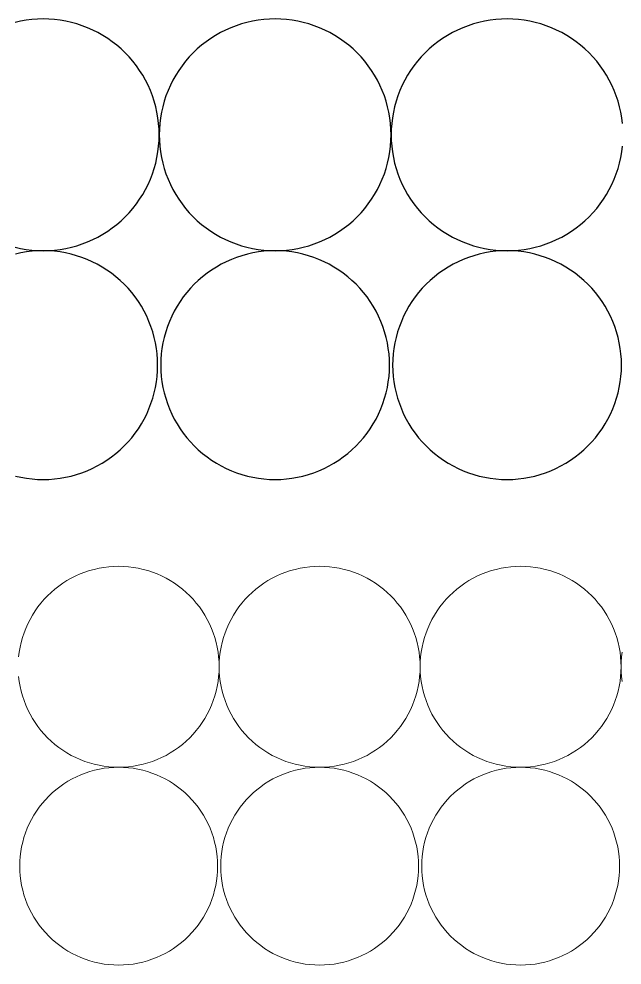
# Model space of a CAD drawing. Header units: millimetres. Extents: x 288 to 851, y 399 to 473.
# Drawn here: x 736.7 to 775.7, y 398.8 to 460.1 of the extents above; entities that cross this region are included whole.
import ezdxf

# ---------------------------------------------------------------- set-up
doc = ezdxf.new("R2010")
doc.units = ezdxf.units.MM
doc.layers.add('TOP_Full_CutOut_90', color=7, linetype='Continuous')
doc.layers.add('TOP_Full_CutOut_90_1', color=7, linetype='Continuous', lineweight=18)

msp = doc.modelspace()

# ---------------------------------------------------------------- linework, layer by layer
at = {"layer": 'TOP_Full_CutOut_90'}
for points in [[(736.457437, 445.288185), (736.816611, 445.20753), (737.17931, 445.144596), (737.54466, 445.099534), (737.911781, 445.072454), (738.279789, 445.06342), (738.647796, 445.072454), (739.014917, 445.099534), (739.380267, 445.144596), (739.742966, 445.20753), (740.10214, 445.288185), (740.456924, 445.386367), (740.806463, 445.501839), (741.149914, 445.634323), (741.486452, 445.7835), (741.815264, 445.94901), (742.135559, 446.130455), (742.446565, 446.327398), (742.747533, 446.539363), (743.037738, 446.765841), (743.316481, 447.006286), (743.583089, 447.260119), (743.836922, 447.526727), (744.077367, 447.80547), (744.303845, 448.095675), (744.515811, 448.396643), (744.712753, 448.707649), (744.894198, 449.027944), (745.059708, 449.356756), (745.208885, 449.693294), (745.341369, 450.036746), (745.456841, 450.386285), (745.555023, 450.741068), (745.635678, 451.100242), (745.698612, 451.462941), (745.743674, 451.828291), (745.770755, 452.195412), (745.779789, 452.56342), (745.770755, 452.931427), (745.743674, 453.298548), (745.698612, 453.663898), (745.635678, 454.026597), (745.555023, 454.385771), (745.456841, 454.740555), (745.341369, 455.090094), (745.208885, 455.433545), (745.059708, 455.770083), (744.894198, 456.098895), (744.712753, 456.41919), (744.515811, 456.730196), (744.303845, 457.031164), (744.077367, 457.321369), (743.836922, 457.600112), (743.583089, 457.86672), (743.316481, 458.120553), (743.037738, 458.360998), (742.747533, 458.587476), (742.446565, 458.799442), (742.135559, 458.996384), (741.815264, 459.177829), (741.486452, 459.343339), (741.149914, 459.492516), (740.806463, 459.625), (740.456924, 459.740472), (740.10214, 459.838654), (739.742966, 459.919309), (739.380267, 459.982243), (739.014917, 460.027305), (738.647796, 460.054386), (738.279789, 460.06342), (737.911781, 460.054386), (737.54466, 460.027305), (737.17931, 459.982243), (736.816611, 459.919309), (736.457437, 459.838654)], [(775.743674, 453.298548), (775.698612, 453.663898), (775.635678, 454.026597), (775.555023, 454.385771), (775.456841, 454.740555), (775.341369, 455.090094), (775.208885, 455.433545), (775.059708, 455.770083), (774.894198, 456.098895), (774.712753, 456.41919), (774.515811, 456.730196), (774.303845, 457.031164), (774.077367, 457.321369), (773.836922, 457.600112), (773.583089, 457.86672), (773.316481, 458.120553), (773.037738, 458.360998), (772.747533, 458.587476), (772.446565, 458.799442), (772.135559, 458.996384), (771.815264, 459.177829), (771.486452, 459.343339), (771.149914, 459.492516), (770.806463, 459.625), (770.456924, 459.740472), (770.10214, 459.838654), (769.742966, 459.919309), (769.380267, 459.982243), (769.014917, 460.027305), (768.647796, 460.054386), (768.279789, 460.06342), (767.911781, 460.054386), (767.54466, 460.027305), (767.17931, 459.982243), (766.816611, 459.919309), (766.457437, 459.838654), (766.102654, 459.740472), (765.753115, 459.625), (765.409663, 459.492516), (765.073125, 459.343339), (764.744313, 459.177829), (764.424018, 458.996384), (764.113012, 458.799442), (763.812044, 458.587476), (763.521839, 458.360998), (763.243096, 458.120553), (762.976488, 457.86672), (762.722655, 457.600112), (762.48221, 457.321369), (762.255732, 457.031164), (762.043767, 456.730196), (761.846824, 456.41919), (761.665379, 456.098895), (761.499869, 455.770083), (761.350692, 455.433545), (761.218208, 455.090094), (761.102736, 454.740555), (761.004554, 454.385771), (760.923899, 454.026597), (760.860965, 453.663898), (760.815903, 453.298548), (760.788823, 452.931427), (760.779789, 452.56342), (760.788823, 452.195412), (760.815903, 451.828291), (760.860965, 451.462941), (760.923899, 451.100242), (761.004554, 450.741068), (761.102736, 450.386285), (761.218208, 450.036746), (761.350692, 449.693294), (761.499869, 449.356756), (761.665379, 449.027944), (761.846824, 448.707649), (762.043767, 448.396643), (762.255732, 448.095675), (762.48221, 447.80547), (762.722655, 447.526727), (762.976488, 447.260119), (763.243096, 447.006286), (763.521839, 446.765841), (763.812044, 446.539363), (764.113012, 446.327398), (764.424018, 446.130455), (764.744313, 445.94901), (765.073125, 445.7835), (765.409663, 445.634323), (765.753115, 445.501839), (766.102654, 445.386367), (766.457437, 445.288185), (766.816611, 445.20753), (767.17931, 445.144596), (767.54466, 445.099534), (767.911781, 445.072454), (768.279789, 445.06342), (768.647796, 445.072454), (769.014917, 445.099534), (769.380267, 445.144596), (769.742966, 445.20753), (770.10214, 445.288185), (770.456924, 445.386367), (770.806463, 445.501839), (771.149914, 445.634323), (771.486452, 445.7835), (771.815264, 445.94901), (772.135559, 446.130455), (772.446565, 446.327398), (772.747533, 446.539363), (773.037738, 446.765841), (773.316481, 447.006286), (773.583089, 447.260119), (773.836922, 447.526727), (774.077367, 447.80547), (774.303845, 448.095675), (774.515811, 448.396643), (774.712753, 448.707649), (774.894198, 449.027944), (775.059708, 449.356756), (775.208885, 449.693294), (775.341369, 450.036746), (775.456841, 450.386285), (775.555023, 450.741068), (775.635678, 451.100242), (775.698612, 451.462941), (775.743674, 451.828291)], [(736.481735, 430.485188), (736.83612, 430.405609), (737.193983, 430.343513), (737.554462, 430.299053), (737.916688, 430.272333), (738.279789, 430.26342), (738.642889, 430.272333), (739.005115, 430.299053), (739.365594, 430.343513), (739.723457, 430.405609), (740.077842, 430.485188), (740.427895, 430.582061), (740.772774, 430.695994), (741.111646, 430.826711), (741.443696, 430.973899), (741.768124, 431.137202), (742.084149, 431.316228), (742.391008, 431.510544), (742.687963, 431.719684), (742.974299, 431.943142), (743.249325, 432.180381), (743.512379, 432.430829), (743.762827, 432.693883), (744.000066, 432.968909), (744.223524, 433.255245), (744.432664, 433.5522), (744.62698, 433.859059), (744.806006, 434.175084), (744.969309, 434.499512), (745.116497, 434.831562), (745.247215, 435.170435), (745.361147, 435.515313), (745.45802, 435.865366), (745.5376, 436.219751), (745.599695, 436.577614), (745.644156, 436.938093), (745.670875, 437.300319), (745.679789, 437.66342), (745.670875, 438.02652), (745.644156, 438.388746), (745.599695, 438.749225), (745.5376, 439.107088), (745.45802, 439.461473), (745.361147, 439.811526), (745.247215, 440.156405), (745.116497, 440.495277), (744.969309, 440.827327), (744.806006, 441.151755), (744.62698, 441.46778), (744.432664, 441.774639), (744.223524, 442.071594), (744.000066, 442.35793), (743.762827, 442.632956), (743.512379, 442.89601), (743.249325, 443.146458), (742.974299, 443.383697), (742.687963, 443.607155), (742.391008, 443.816295), (742.084149, 444.010611), (741.768124, 444.189637), (741.443696, 444.35294), (741.111646, 444.500128), (740.772774, 444.630846), (740.427895, 444.744778), (740.077842, 444.841651), (739.723457, 444.921231), (739.365594, 444.983326), (739.005115, 445.027787), (738.642889, 445.054506), (738.279789, 445.06342), (737.916688, 445.054506), (737.554462, 445.027787), (737.193983, 444.983326), (736.83612, 444.921231), (736.481735, 444.841651)]]:
    msp.add_lwpolyline(points, dxfattribs=at)
for points in [[(760.770755, 452.931427), (760.743674, 453.298548), (760.698612, 453.663898), (760.635678, 454.026597), (760.555023, 454.385771), (760.456841, 454.740555), (760.341369, 455.090094), (760.208885, 455.433545), (760.059708, 455.770083), (759.894198, 456.098895), (759.712753, 456.41919), (759.515811, 456.730196), (759.303845, 457.031164), (759.077367, 457.321369), (758.836922, 457.600112), (758.583089, 457.86672), (758.316481, 458.120553), (758.037738, 458.360998), (757.747533, 458.587476), (757.446565, 458.799442), (757.135559, 458.996384), (756.815264, 459.177829), (756.486452, 459.343339), (756.149914, 459.492516), (755.806463, 459.625), (755.456924, 459.740472), (755.10214, 459.838654), (754.742966, 459.919309), (754.380267, 459.982243), (754.014917, 460.027305), (753.647796, 460.054386), (753.279789, 460.06342), (752.911781, 460.054386), (752.54466, 460.027305), (752.17931, 459.982243), (751.816611, 459.919309), (751.457437, 459.838654), (751.102654, 459.740472), (750.753115, 459.625), (750.409663, 459.492516), (750.073125, 459.343339), (749.744313, 459.177829), (749.424018, 458.996384), (749.113012, 458.799442), (748.812044, 458.587476), (748.521839, 458.360998), (748.243096, 458.120553), (747.976488, 457.86672), (747.722655, 457.600112), (747.48221, 457.321369), (747.255732, 457.031164), (747.043767, 456.730196), (746.846824, 456.41919), (746.665379, 456.098895), (746.499869, 455.770083), (746.350692, 455.433545), (746.218208, 455.090094), (746.102736, 454.740555), (746.004554, 454.385771), (745.923899, 454.026597), (745.860965, 453.663898), (745.815903, 453.298548), (745.788823, 452.931427), (745.779789, 452.56342), (745.788823, 452.195412), (745.815903, 451.828291), (745.860965, 451.462941), (745.923899, 451.100242), (746.004554, 450.741068), (746.102736, 450.386285), (746.218208, 450.036746), (746.350692, 449.693294), (746.499869, 449.356756), (746.665379, 449.027944), (746.846824, 448.707649), (747.043767, 448.396643), (747.255732, 448.095675), (747.48221, 447.80547), (747.722655, 447.526727), (747.976488, 447.260119), (748.243096, 447.006286), (748.521839, 446.765841), (748.812044, 446.539363), (749.113012, 446.327398), (749.424018, 446.130455), (749.744313, 445.94901), (750.073125, 445.7835), (750.409663, 445.634323), (750.753115, 445.501839), (751.102654, 445.386367), (751.457437, 445.288185), (751.816611, 445.20753), (752.17931, 445.144596), (752.54466, 445.099534), (752.911781, 445.072454), (753.279789, 445.06342), (753.647796, 445.072454), (754.014917, 445.099534), (754.380267, 445.144596), (754.742966, 445.20753), (755.10214, 445.288185), (755.456924, 445.386367), (755.806463, 445.501839), (756.149914, 445.634323), (756.486452, 445.7835), (756.815264, 445.94901), (757.135559, 446.130455), (757.446565, 446.327398), (757.747533, 446.539363), (758.037738, 446.765841), (758.316481, 447.006286), (758.583089, 447.260119), (758.836922, 447.526727), (759.077367, 447.80547), (759.303845, 448.095675), (759.515811, 448.396643), (759.712753, 448.707649), (759.894198, 449.027944), (760.059708, 449.356756), (760.208885, 449.693294), (760.341369, 450.036746), (760.456841, 450.386285), (760.555023, 450.741068), (760.635678, 451.100242), (760.698612, 451.462941), (760.743674, 451.828291), (760.770755, 452.195412), (760.779789, 452.56342)], [(760.670875, 438.02652), (760.644156, 438.388746), (760.599695, 438.749225), (760.5376, 439.107088), (760.45802, 439.461473), (760.361147, 439.811526), (760.247215, 440.156405), (760.116497, 440.495277), (759.969309, 440.827327), (759.806006, 441.151755), (759.62698, 441.46778), (759.432664, 441.774639), (759.223524, 442.071594), (759.000066, 442.35793), (758.762827, 442.632956), (758.512379, 442.89601), (758.249325, 443.146458), (757.974299, 443.383697), (757.687963, 443.607155), (757.391008, 443.816295), (757.084149, 444.010611), (756.768124, 444.189637), (756.443696, 444.35294), (756.111646, 444.500128), (755.772774, 444.630846), (755.427895, 444.744778), (755.077842, 444.841651), (754.723457, 444.921231), (754.365594, 444.983326), (754.005115, 445.027787), (753.642889, 445.054506), (753.279789, 445.06342), (752.916688, 445.054506), (752.554462, 445.027787), (752.193983, 444.983326), (751.83612, 444.921231), (751.481735, 444.841651), (751.131682, 444.744778), (750.786804, 444.630846), (750.447931, 444.500128), (750.115881, 444.35294), (749.791453, 444.189637), (749.475428, 444.010611), (749.168569, 443.816295), (748.871614, 443.607155), (748.585278, 443.383697), (748.310252, 443.146458), (748.047198, 442.89601), (747.79675, 442.632956), (747.559511, 442.35793), (747.336053, 442.071594), (747.126913, 441.774639), (746.932597, 441.46778), (746.753571, 441.151755), (746.590268, 440.827327), (746.44308, 440.495277), (746.312363, 440.156405), (746.19843, 439.811526), (746.101557, 439.461473), (746.021978, 439.107088), (745.959882, 438.749225), (745.915422, 438.388746), (745.888702, 438.02652), (745.879789, 437.66342), (745.888702, 437.300319), (745.915422, 436.938093), (745.959882, 436.577614), (746.021978, 436.219751), (746.101557, 435.865366), (746.19843, 435.515313), (746.312363, 435.170435), (746.44308, 434.831562), (746.590268, 434.499512), (746.753571, 434.175084), (746.932597, 433.859059), (747.126913, 433.5522), (747.336053, 433.255245), (747.559511, 432.968909), (747.79675, 432.693883), (748.047198, 432.430829), (748.310252, 432.180381), (748.585278, 431.943142), (748.871614, 431.719684), (749.168569, 431.510544), (749.475428, 431.316228), (749.791453, 431.137202), (750.115881, 430.973899), (750.447931, 430.826711), (750.786804, 430.695994), (751.131682, 430.582061), (751.481735, 430.485188), (751.83612, 430.405609), (752.193983, 430.343513), (752.554462, 430.299053), (752.916688, 430.272333), (753.279789, 430.26342), (753.642889, 430.272333), (754.005115, 430.299053), (754.365594, 430.343513), (754.723457, 430.405609), (755.077842, 430.485188), (755.427895, 430.582061), (755.772774, 430.695994), (756.111646, 430.826711), (756.443696, 430.973899), (756.768124, 431.137202), (757.084149, 431.316228), (757.391008, 431.510544), (757.687963, 431.719684), (757.974299, 431.943142), (758.249325, 432.180381), (758.512379, 432.430829), (758.762827, 432.693883), (759.000066, 432.968909), (759.223524, 433.255245), (759.432664, 433.5522), (759.62698, 433.859059), (759.806006, 434.175084), (759.969309, 434.499512), (760.116497, 434.831562), (760.247215, 435.170435), (760.361147, 435.515313), (760.45802, 435.865366), (760.5376, 436.219751), (760.599695, 436.577614), (760.644156, 436.938093), (760.670875, 437.300319), (760.679789, 437.66342)], [(775.670875, 438.02652), (775.644156, 438.388746), (775.599695, 438.749225), (775.5376, 439.107088), (775.45802, 439.461473), (775.361147, 439.811526), (775.247215, 440.156405), (775.116497, 440.495277), (774.969309, 440.827327), (774.806006, 441.151755), (774.62698, 441.46778), (774.432664, 441.774639), (774.223524, 442.071594), (774.000066, 442.35793), (773.762827, 442.632956), (773.512379, 442.89601), (773.249325, 443.146458), (772.974299, 443.383697), (772.687963, 443.607155), (772.391008, 443.816295), (772.084149, 444.010611), (771.768124, 444.189637), (771.443696, 444.35294), (771.111646, 444.500128), (770.772774, 444.630846), (770.427895, 444.744778), (770.077842, 444.841651), (769.723457, 444.921231), (769.365594, 444.983326), (769.005115, 445.027787), (768.642889, 445.054506), (768.279789, 445.06342), (767.916688, 445.054506), (767.554462, 445.027787), (767.193983, 444.983326), (766.83612, 444.921231), (766.481735, 444.841651), (766.131682, 444.744778), (765.786804, 444.630846), (765.447931, 444.500128), (765.115881, 444.35294), (764.791453, 444.189637), (764.475428, 444.010611), (764.168569, 443.816295), (763.871614, 443.607155), (763.585278, 443.383697), (763.310252, 443.146458), (763.047198, 442.89601), (762.79675, 442.632956), (762.559511, 442.35793), (762.336053, 442.071594), (762.126913, 441.774639), (761.932597, 441.46778), (761.753571, 441.151755), (761.590268, 440.827327), (761.44308, 440.495277), (761.312363, 440.156405), (761.19843, 439.811526), (761.101557, 439.461473), (761.021978, 439.107088), (760.959882, 438.749225), (760.915422, 438.388746), (760.888702, 438.02652), (760.879789, 437.66342), (760.888702, 437.300319), (760.915422, 436.938093), (760.959882, 436.577614), (761.021978, 436.219751), (761.101557, 435.865366), (761.19843, 435.515313), (761.312363, 435.170435), (761.44308, 434.831562), (761.590268, 434.499512), (761.753571, 434.175084), (761.932597, 433.859059), (762.126913, 433.5522), (762.336053, 433.255245), (762.559511, 432.968909), (762.79675, 432.693883), (763.047198, 432.430829), (763.310252, 432.180381), (763.585278, 431.943142), (763.871614, 431.719684), (764.168569, 431.510544), (764.475428, 431.316228), (764.791453, 431.137202), (765.115881, 430.973899), (765.447931, 430.826711), (765.786804, 430.695994), (766.131682, 430.582061), (766.481735, 430.485188), (766.83612, 430.405609), (767.193983, 430.343513), (767.554462, 430.299053), (767.916688, 430.272333), (768.279789, 430.26342), (768.642889, 430.272333), (769.005115, 430.299053), (769.365594, 430.343513), (769.723457, 430.405609), (770.077842, 430.485188), (770.427895, 430.582061), (770.772774, 430.695994), (771.111646, 430.826711), (771.443696, 430.973899), (771.768124, 431.137202), (772.084149, 431.316228), (772.391008, 431.510544), (772.687963, 431.719684), (772.974299, 431.943142), (773.249325, 432.180381), (773.512379, 432.430829), (773.762827, 432.693883), (774.000066, 432.968909), (774.223524, 433.255245), (774.432664, 433.5522), (774.62698, 433.859059), (774.806006, 434.175084), (774.969309, 434.499512), (775.116497, 434.831562), (775.247215, 435.170435), (775.361147, 435.515313), (775.45802, 435.865366), (775.5376, 436.219751), (775.599695, 436.577614), (775.644156, 436.938093), (775.670875, 437.300319), (775.679789, 437.66342)]]:
    msp.add_lwpolyline(points, close=True, dxfattribs=at)
at = {"layer": 'TOP_Full_CutOut_90_1'}
for points in [[(736.688061, 417.508441), (736.727114, 417.191805), (736.781657, 416.877466), (736.851559, 416.566182), (736.93665, 416.258702), (737.036725, 415.955769), (737.151545, 415.658111), (737.280831, 415.366445), (737.424273, 415.081474), (737.581526, 414.803885), (737.752209, 414.534346), (737.935913, 414.273507), (738.132194, 414.021997), (738.340579, 413.78042), (738.560568, 413.549359), (738.791628, 413.329371), (739.033205, 413.120985), (739.284716, 412.924704), (739.545555, 412.741), (739.815094, 412.570317), (740.092683, 412.413065), (740.377654, 412.269622), (740.669319, 412.140336), (740.966978, 412.025516), (741.269911, 411.925441), (741.577391, 411.84035), (741.888675, 411.770449), (742.203014, 411.715906), (742.51965, 411.676852), (742.837822, 411.653382), (743.156762, 411.645553), (743.475702, 411.653382), (743.793873, 411.676852), (744.11051, 411.715906), (744.424849, 411.770449), (744.736133, 411.84035), (745.043612, 411.925441), (745.346546, 412.025516), (745.644204, 412.140336), (745.93587, 412.269622), (746.22084, 412.413065), (746.49843, 412.570317), (746.767968, 412.741), (747.028807, 412.924704), (747.280318, 413.120985), (747.521895, 413.329371), (747.752956, 413.549359), (747.972944, 413.78042), (748.18133, 414.021997), (748.377611, 414.273507), (748.561314, 414.534346), (748.731998, 414.803885), (748.88925, 415.081474), (749.032692, 415.366445), (749.161979, 415.658111), (749.276798, 415.955769), (749.376874, 416.258702), (749.461965, 416.566182), (749.531866, 416.877466), (749.586409, 417.191805), (749.625462, 417.508441), (749.648932, 417.826613), (749.656762, 418.145553), (749.648932, 418.464493), (749.625462, 418.782664), (749.586409, 419.099301), (749.531866, 419.41364), (749.461965, 419.724924), (749.376874, 420.032403), (749.276798, 420.335337), (749.161979, 420.632995), (749.032692, 420.924661), (748.88925, 421.209632), (748.731998, 421.487221), (748.561314, 421.756759), (748.377611, 422.017598), (748.18133, 422.269109), (747.972944, 422.510686), (747.752956, 422.741747), (747.521895, 422.961735), (747.280318, 423.170121), (747.028807, 423.366402), (746.767968, 423.550105), (746.49843, 423.720789), (746.22084, 423.878041), (745.93587, 424.021483), (745.644204, 424.15077), (745.346546, 424.265589), (745.043612, 424.365665), (744.736133, 424.450756), (744.424849, 424.520657), (744.11051, 424.5752), (743.793873, 424.614254), (743.475702, 424.637723), (743.156762, 424.645553), (742.837822, 424.637723), (742.51965, 424.614254), (742.203014, 424.5752), (741.888675, 424.520657), (741.577391, 424.450756), (741.269911, 424.365665), (740.966978, 424.265589), (740.669319, 424.15077), (740.377654, 424.021483), (740.092683, 423.878041), (739.815094, 423.720789), (739.545555, 423.550105), (739.284716, 423.366402), (739.033205, 423.170121), (738.791628, 422.961735), (738.560568, 422.741747), (738.340579, 422.510686), (738.132194, 422.269109), (737.935913, 422.017598), (737.752209, 421.756759), (737.581526, 421.487221), (737.424273, 421.209632), (737.280831, 420.924661), (737.151545, 420.632995), (737.036725, 420.335337), (736.93665, 420.032403), (736.851559, 419.724924), (736.781657, 419.41364), (736.727114, 419.099301), (736.688061, 418.782664)], [(775.727114, 419.099301), (775.688061, 418.782664), (775.664591, 418.464493), (775.656762, 418.145553), (775.664591, 417.826613), (775.688061, 417.508441), (775.727114, 417.191805)]]:
    msp.add_lwpolyline(points, dxfattribs=at)
for points in [[(762.648932, 418.464493), (762.625462, 418.782664), (762.586409, 419.099301), (762.531866, 419.41364), (762.461965, 419.724924), (762.376874, 420.032403), (762.276798, 420.335337), (762.161979, 420.632995), (762.032692, 420.924661), (761.88925, 421.209632), (761.731998, 421.487221), (761.561314, 421.756759), (761.377611, 422.017598), (761.18133, 422.269109), (760.972944, 422.510686), (760.752956, 422.741747), (760.521895, 422.961735), (760.280318, 423.170121), (760.028807, 423.366402), (759.767968, 423.550105), (759.49843, 423.720789), (759.22084, 423.878041), (758.93587, 424.021483), (758.644204, 424.15077), (758.346546, 424.265589), (758.043612, 424.365665), (757.736133, 424.450756), (757.424849, 424.520657), (757.11051, 424.5752), (756.793873, 424.614254), (756.475702, 424.637723), (756.156762, 424.645553), (755.837822, 424.637723), (755.51965, 424.614254), (755.203014, 424.5752), (754.888675, 424.520657), (754.577391, 424.450756), (754.269911, 424.365665), (753.966978, 424.265589), (753.669319, 424.15077), (753.377654, 424.021483), (753.092683, 423.878041), (752.815094, 423.720789), (752.545555, 423.550105), (752.284716, 423.366402), (752.033205, 423.170121), (751.791628, 422.961735), (751.560568, 422.741747), (751.340579, 422.510686), (751.132194, 422.269109), (750.935913, 422.017598), (750.752209, 421.756759), (750.581526, 421.487221), (750.424273, 421.209632), (750.280831, 420.924661), (750.151545, 420.632995), (750.036725, 420.335337), (749.93665, 420.032403), (749.851559, 419.724924), (749.781657, 419.41364), (749.727114, 419.099301), (749.688061, 418.782664), (749.664591, 418.464493), (749.656762, 418.145553), (749.664591, 417.826613), (749.688061, 417.508441), (749.727114, 417.191805), (749.781657, 416.877466), (749.851559, 416.566182), (749.93665, 416.258702), (750.036725, 415.955769), (750.151545, 415.658111), (750.280831, 415.366445), (750.424273, 415.081474), (750.581526, 414.803885), (750.752209, 414.534346), (750.935913, 414.273507), (751.132194, 414.021997), (751.340579, 413.78042), (751.560568, 413.549359), (751.791628, 413.329371), (752.033205, 413.120985), (752.284716, 412.924704), (752.545555, 412.741), (752.815094, 412.570317), (753.092683, 412.413065), (753.377654, 412.269622), (753.669319, 412.140336), (753.966978, 412.025516), (754.269911, 411.925441), (754.577391, 411.84035), (754.888675, 411.770449), (755.203014, 411.715906), (755.51965, 411.676852), (755.837822, 411.653382), (756.156762, 411.645553), (756.475702, 411.653382), (756.793873, 411.676852), (757.11051, 411.715906), (757.424849, 411.770449), (757.736133, 411.84035), (758.043612, 411.925441), (758.346546, 412.025516), (758.644204, 412.140336), (758.93587, 412.269622), (759.22084, 412.413065), (759.49843, 412.570317), (759.767968, 412.741), (760.028807, 412.924704), (760.280318, 413.120985), (760.521895, 413.329371), (760.752956, 413.549359), (760.972944, 413.78042), (761.18133, 414.021997), (761.377611, 414.273507), (761.561314, 414.534346), (761.731998, 414.803885), (761.88925, 415.081474), (762.032692, 415.366445), (762.161979, 415.658111), (762.276798, 415.955769), (762.376874, 416.258702), (762.461965, 416.566182), (762.531866, 416.877466), (762.586409, 417.191805), (762.625462, 417.508441), (762.648932, 417.826613), (762.656762, 418.145553)], [(775.648932, 418.464493), (775.625462, 418.782664), (775.586409, 419.099301), (775.531866, 419.41364), (775.461965, 419.724924), (775.376874, 420.032403), (775.276798, 420.335337), (775.161979, 420.632995), (775.032692, 420.924661), (774.88925, 421.209632), (774.731998, 421.487221), (774.561314, 421.756759), (774.377611, 422.017598), (774.18133, 422.269109), (773.972944, 422.510686), (773.752956, 422.741747), (773.521895, 422.961735), (773.280318, 423.170121), (773.028807, 423.366402), (772.767968, 423.550105), (772.49843, 423.720789), (772.22084, 423.878041), (771.93587, 424.021483), (771.644204, 424.15077), (771.346546, 424.265589), (771.043612, 424.365665), (770.736133, 424.450756), (770.424849, 424.520657), (770.11051, 424.5752), (769.793873, 424.614254), (769.475702, 424.637723), (769.156762, 424.645553), (768.837822, 424.637723), (768.51965, 424.614254), (768.203014, 424.5752), (767.888675, 424.520657), (767.577391, 424.450756), (767.269911, 424.365665), (766.966978, 424.265589), (766.669319, 424.15077), (766.377654, 424.021483), (766.092683, 423.878041), (765.815094, 423.720789), (765.545555, 423.550105), (765.284716, 423.366402), (765.033205, 423.170121), (764.791628, 422.961735), (764.560568, 422.741747), (764.340579, 422.510686), (764.132194, 422.269109), (763.935913, 422.017598), (763.752209, 421.756759), (763.581526, 421.487221), (763.424273, 421.209632), (763.280831, 420.924661), (763.151545, 420.632995), (763.036725, 420.335337), (762.93665, 420.032403), (762.851559, 419.724924), (762.781657, 419.41364), (762.727114, 419.099301), (762.688061, 418.782664), (762.664591, 418.464493), (762.656762, 418.145553), (762.664591, 417.826613), (762.688061, 417.508441), (762.727114, 417.191805), (762.781657, 416.877466), (762.851559, 416.566182), (762.93665, 416.258702), (763.036725, 415.955769), (763.151545, 415.658111), (763.280831, 415.366445), (763.424273, 415.081474), (763.581526, 414.803885), (763.752209, 414.534346), (763.935913, 414.273507), (764.132194, 414.021997), (764.340579, 413.78042), (764.560568, 413.549359), (764.791628, 413.329371), (765.033205, 413.120985), (765.284716, 412.924704), (765.545555, 412.741), (765.815094, 412.570317), (766.092683, 412.413065), (766.377654, 412.269622), (766.669319, 412.140336), (766.966978, 412.025516), (767.269911, 411.925441), (767.577391, 411.84035), (767.888675, 411.770449), (768.203014, 411.715906), (768.51965, 411.676852), (768.837822, 411.653382), (769.156762, 411.645553), (769.475702, 411.653382), (769.793873, 411.676852), (770.11051, 411.715906), (770.424849, 411.770449), (770.736133, 411.84035), (771.043612, 411.925441), (771.346546, 412.025516), (771.644204, 412.140336), (771.93587, 412.269622), (772.22084, 412.413065), (772.49843, 412.570317), (772.767968, 412.741), (773.028807, 412.924704), (773.280318, 413.120985), (773.521895, 413.329371), (773.752956, 413.549359), (773.972944, 413.78042), (774.18133, 414.021997), (774.377611, 414.273507), (774.561314, 414.534346), (774.731998, 414.803885), (774.88925, 415.081474), (775.032692, 415.366445), (775.161979, 415.658111), (775.276798, 415.955769), (775.376874, 416.258702), (775.461965, 416.566182), (775.531866, 416.877466), (775.586409, 417.191805), (775.625462, 417.508441), (775.648932, 417.826613), (775.656762, 418.145553)], [(749.549053, 405.559586), (749.525944, 405.872863), (749.487491, 406.184628), (749.433787, 406.494131), (749.364962, 406.800626), (749.28118, 407.103375), (749.182644, 407.401648), (749.069591, 407.694727), (748.942293, 407.981905), (748.801058, 408.262492), (748.646225, 408.53581), (748.478167, 408.801202), (748.29729, 409.058028), (748.104029, 409.30567), (747.898849, 409.54353), (747.682245, 409.771036), (747.454739, 409.98764), (747.216879, 410.19282), (746.969237, 410.386081), (746.712411, 410.566958), (746.447019, 410.735016), (746.173701, 410.889849), (745.893114, 411.031084), (745.605936, 411.158382), (745.312857, 411.271435), (745.014584, 411.369971), (744.711835, 411.453753), (744.40534, 411.522579), (744.095837, 411.576283), (743.784071, 411.614735), (743.470795, 411.637844), (743.156762, 411.645553), (742.842729, 411.637844), (742.529452, 411.614735), (742.217687, 411.576283), (741.908184, 411.522579), (741.601689, 411.453753), (741.29894, 411.369971), (741.000667, 411.271435), (740.707588, 411.158382), (740.420409, 411.031084), (740.139823, 410.889849), (739.866504, 410.735016), (739.601112, 410.566958), (739.344286, 410.386081), (739.096645, 410.19282), (738.858784, 409.98764), (738.631278, 409.771036), (738.414674, 409.54353), (738.209495, 409.30567), (738.016233, 409.058028), (737.835356, 408.801202), (737.667299, 408.53581), (737.512466, 408.262492), (737.37123, 407.981905), (737.243933, 407.694727), (737.13088, 407.401648), (737.032344, 407.103375), (736.948562, 406.800626), (736.879736, 406.494131), (736.826032, 406.184628), (736.787579, 405.872863), (736.764471, 405.559586), (736.756762, 405.245553), (736.764471, 404.93152), (736.787579, 404.618243), (736.826032, 404.306478), (736.879736, 403.996975), (736.948562, 403.69048), (737.032344, 403.387731), (737.13088, 403.089458), (737.243933, 402.796379), (737.37123, 402.5092), (737.512466, 402.228614), (737.667299, 401.955295), (737.835356, 401.689903), (738.016233, 401.433077), (738.209495, 401.185436), (738.414674, 400.947576), (738.631278, 400.720069), (738.858784, 400.503466), (739.096645, 400.298286), (739.344286, 400.105025), (739.601112, 399.924147), (739.866504, 399.75609), (740.139823, 399.601257), (740.420409, 399.460021), (740.707588, 399.332724), (741.000667, 399.219671), (741.29894, 399.121135), (741.601689, 399.037353), (741.908184, 398.968527), (742.217687, 398.914823), (742.529452, 398.876371), (742.842729, 398.853262), (743.156762, 398.845553), (743.470795, 398.853262), (743.784071, 398.876371), (744.095837, 398.914823), (744.40534, 398.968527), (744.711835, 399.037353), (745.014584, 399.121135), (745.312857, 399.219671), (745.605936, 399.332724), (745.893114, 399.460021), (746.173701, 399.601257), (746.447019, 399.75609), (746.712411, 399.924147), (746.969237, 400.105025), (747.216879, 400.298286), (747.454739, 400.503466), (747.682245, 400.720069), (747.898849, 400.947576), (748.104029, 401.185436), (748.29729, 401.433077), (748.478167, 401.689903), (748.646225, 401.955295), (748.801058, 402.228614), (748.942293, 402.5092), (749.069591, 402.796379), (749.182644, 403.089458), (749.28118, 403.387731), (749.364962, 403.69048), (749.433787, 403.996975), (749.487491, 404.306478), (749.525944, 404.618243), (749.549053, 404.93152), (749.556762, 405.245553)], [(762.549053, 405.559586), (762.525944, 405.872863), (762.487491, 406.184628), (762.433787, 406.494131), (762.364962, 406.800626), (762.28118, 407.103375), (762.182644, 407.401648), (762.069591, 407.694727), (761.942293, 407.981905), (761.801058, 408.262492), (761.646225, 408.53581), (761.478167, 408.801202), (761.29729, 409.058028), (761.104029, 409.30567), (760.898849, 409.54353), (760.682245, 409.771036), (760.454739, 409.98764), (760.216879, 410.19282), (759.969237, 410.386081), (759.712411, 410.566958), (759.447019, 410.735016), (759.173701, 410.889849), (758.893114, 411.031084), (758.605936, 411.158382), (758.312857, 411.271435), (758.014584, 411.369971), (757.711835, 411.453753), (757.40534, 411.522579), (757.095837, 411.576283), (756.784071, 411.614735), (756.470795, 411.637844), (756.156762, 411.645553), (755.842729, 411.637844), (755.529452, 411.614735), (755.217687, 411.576283), (754.908184, 411.522579), (754.601689, 411.453753), (754.29894, 411.369971), (754.000667, 411.271435), (753.707588, 411.158382), (753.420409, 411.031084), (753.139823, 410.889849), (752.866504, 410.735016), (752.601112, 410.566958), (752.344286, 410.386081), (752.096645, 410.19282), (751.858784, 409.98764), (751.631278, 409.771036), (751.414674, 409.54353), (751.209495, 409.30567), (751.016233, 409.058028), (750.835356, 408.801202), (750.667299, 408.53581), (750.512466, 408.262492), (750.37123, 407.981905), (750.243933, 407.694727), (750.13088, 407.401648), (750.032344, 407.103375), (749.948562, 406.800626), (749.879736, 406.494131), (749.826032, 406.184628), (749.787579, 405.872863), (749.764471, 405.559586), (749.756762, 405.245553), (749.764471, 404.93152), (749.787579, 404.618243), (749.826032, 404.306478), (749.879736, 403.996975), (749.948562, 403.69048), (750.032344, 403.387731), (750.13088, 403.089458), (750.243933, 402.796379), (750.37123, 402.5092), (750.512466, 402.228614), (750.667299, 401.955295), (750.835356, 401.689903), (751.016233, 401.433077), (751.209495, 401.185436), (751.414674, 400.947576), (751.631278, 400.720069), (751.858784, 400.503466), (752.096645, 400.298286), (752.344286, 400.105025), (752.601112, 399.924147), (752.866504, 399.75609), (753.139823, 399.601257), (753.420409, 399.460021), (753.707588, 399.332724), (754.000667, 399.219671), (754.29894, 399.121135), (754.601689, 399.037353), (754.908184, 398.968527), (755.217687, 398.914823), (755.529452, 398.876371), (755.842729, 398.853262), (756.156762, 398.845553), (756.470795, 398.853262), (756.784071, 398.876371), (757.095837, 398.914823), (757.40534, 398.968527), (757.711835, 399.037353), (758.014584, 399.121135), (758.312857, 399.219671), (758.605936, 399.332724), (758.893114, 399.460021), (759.173701, 399.601257), (759.447019, 399.75609), (759.712411, 399.924147), (759.969237, 400.105025), (760.216879, 400.298286), (760.454739, 400.503466), (760.682245, 400.720069), (760.898849, 400.947576), (761.104029, 401.185436), (761.29729, 401.433077), (761.478167, 401.689903), (761.646225, 401.955295), (761.801058, 402.228614), (761.942293, 402.5092), (762.069591, 402.796379), (762.182644, 403.089458), (762.28118, 403.387731), (762.364962, 403.69048), (762.433787, 403.996975), (762.487491, 404.306478), (762.525944, 404.618243), (762.549053, 404.93152), (762.556762, 405.245553)], [(775.549053, 405.559586), (775.525944, 405.872863), (775.487491, 406.184628), (775.433787, 406.494131), (775.364962, 406.800626), (775.28118, 407.103375), (775.182644, 407.401648), (775.069591, 407.694727), (774.942293, 407.981905), (774.801058, 408.262492), (774.646225, 408.53581), (774.478167, 408.801202), (774.29729, 409.058028), (774.104029, 409.30567), (773.898849, 409.54353), (773.682245, 409.771036), (773.454739, 409.98764), (773.216879, 410.19282), (772.969237, 410.386081), (772.712411, 410.566958), (772.447019, 410.735016), (772.173701, 410.889849), (771.893114, 411.031084), (771.605936, 411.158382), (771.312857, 411.271435), (771.014584, 411.369971), (770.711835, 411.453753), (770.40534, 411.522579), (770.095837, 411.576283), (769.784071, 411.614735), (769.470795, 411.637844), (769.156762, 411.645553), (768.842729, 411.637844), (768.529452, 411.614735), (768.217687, 411.576283), (767.908184, 411.522579), (767.601689, 411.453753), (767.29894, 411.369971), (767.000667, 411.271435), (766.707588, 411.158382), (766.420409, 411.031084), (766.139823, 410.889849), (765.866504, 410.735016), (765.601112, 410.566958), (765.344286, 410.386081), (765.096645, 410.19282), (764.858784, 409.98764), (764.631278, 409.771036), (764.414674, 409.54353), (764.209495, 409.30567), (764.016233, 409.058028), (763.835356, 408.801202), (763.667299, 408.53581), (763.512466, 408.262492), (763.37123, 407.981905), (763.243933, 407.694727), (763.13088, 407.401648), (763.032344, 407.103375), (762.948562, 406.800626), (762.879736, 406.494131), (762.826032, 406.184628), (762.787579, 405.872863), (762.764471, 405.559586), (762.756762, 405.245553), (762.764471, 404.93152), (762.787579, 404.618243), (762.826032, 404.306478), (762.879736, 403.996975), (762.948562, 403.69048), (763.032344, 403.387731), (763.13088, 403.089458), (763.243933, 402.796379), (763.37123, 402.5092), (763.512466, 402.228614), (763.667299, 401.955295), (763.835356, 401.689903), (764.016233, 401.433077), (764.209495, 401.185436), (764.414674, 400.947576), (764.631278, 400.720069), (764.858784, 400.503466), (765.096645, 400.298286), (765.344286, 400.105025), (765.601112, 399.924147), (765.866504, 399.75609), (766.139823, 399.601257), (766.420409, 399.460021), (766.707588, 399.332724), (767.000667, 399.219671), (767.29894, 399.121135), (767.601689, 399.037353), (767.908184, 398.968527), (768.217687, 398.914823), (768.529452, 398.876371), (768.842729, 398.853262), (769.156762, 398.845553), (769.470795, 398.853262), (769.784071, 398.876371), (770.095837, 398.914823), (770.40534, 398.968527), (770.711835, 399.037353), (771.014584, 399.121135), (771.312857, 399.219671), (771.605936, 399.332724), (771.893114, 399.460021), (772.173701, 399.601257), (772.447019, 399.75609), (772.712411, 399.924147), (772.969237, 400.105025), (773.216879, 400.298286), (773.454739, 400.503466), (773.682245, 400.720069), (773.898849, 400.947576), (774.104029, 401.185436), (774.29729, 401.433077), (774.478167, 401.689903), (774.646225, 401.955295), (774.801058, 402.228614), (774.942293, 402.5092), (775.069591, 402.796379), (775.182644, 403.089458), (775.28118, 403.387731), (775.364962, 403.69048), (775.433787, 403.996975), (775.487491, 404.306478), (775.525944, 404.618243), (775.549053, 404.93152), (775.556762, 405.245553)]]:
    msp.add_lwpolyline(points, close=True, dxfattribs=at)

doc.saveas('drawing.dxf')
